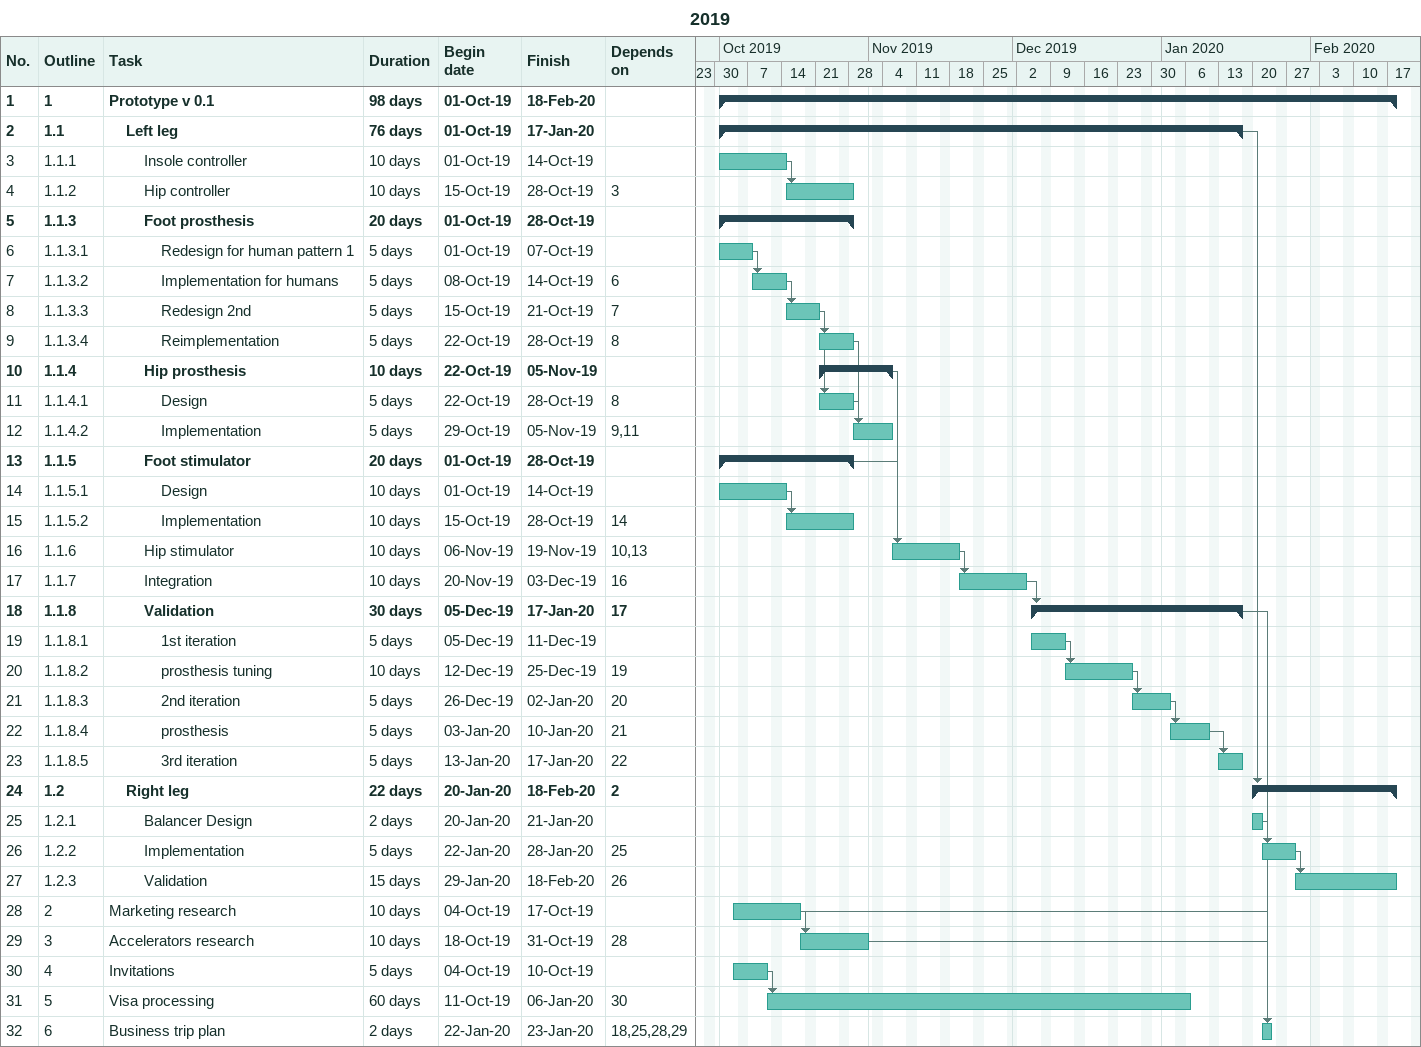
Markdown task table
2019

| ID | WBS | Task | Duration | Start | Finish | Predecessors |
|---|---|---|---|---|---|---|
| 1 | 1 | **Prototype v 0.1** | 98d | 2019-10-01 | 2020-02-18 |  |
| 2 | 1.1 | **Left leg** | 76d | 2019-10-01 | 2020-01-17 |  |
| 3 | 1.1.1 | Insole controller | 10d | 2019-10-01 | 2019-10-14 |  |
| 4 | 1.1.2 | Hip controller | 10d | 2019-10-15 | 2019-10-28 | 3 |
| 5 | 1.1.3 | **Foot prosthesis** | 20d | 2019-10-01 | 2019-10-28 |  |
| 6 | 1.1.3.1 | Redesign for human pattern 1 | 5d | 2019-10-01 | 2019-10-07 |  |
| 7 | 1.1.3.2 | Implementation for humans | 5d | 2019-10-08 | 2019-10-14 | 6 |
| 8 | 1.1.3.3 | Redesign 2nd | 5d | 2019-10-15 | 2019-10-21 | 7 |
| 9 | 1.1.3.4 | Reimplementation | 5d | 2019-10-22 | 2019-10-28 | 8 |
| 10 | 1.1.4 | **Hip prosthesis** | 10d | 2019-10-22 | 2019-11-05 |  |
| 11 | 1.1.4.1 | Design | 5d | 2019-10-22 | 2019-10-28 | 8 |
| 12 | 1.1.4.2 | Implementation | 5d | 2019-10-29 | 2019-11-05 | 9, 11 |
| 13 | 1.1.5 | **Foot stimulator** | 20d | 2019-10-01 | 2019-10-28 |  |
| 14 | 1.1.5.1 | Design | 10d | 2019-10-01 | 2019-10-14 |  |
| 15 | 1.1.5.2 | Implementation | 10d | 2019-10-15 | 2019-10-28 | 14 |
| 16 | 1.1.6 | Hip stimulator | 10d | 2019-11-06 | 2019-11-19 | 10, 13 |
| 17 | 1.1.7 | Integration | 10d | 2019-11-20 | 2019-12-03 | 16 |
| 18 | 1.1.8 | **Validation** | 30d | 2019-12-05 | 2020-01-17 | 17 |
| 19 | 1.1.8.1 | 1st iteration | 5d | 2019-12-05 | 2019-12-11 |  |
| 20 | 1.1.8.2 | prosthesis tuning | 10d | 2019-12-12 | 2019-12-25 | 19 |
| 21 | 1.1.8.3 | 2nd iteration | 5d | 2019-12-26 | 2020-01-02 | 20 |
| 22 | 1.1.8.4 | prosthesis | 5d | 2020-01-03 | 2020-01-10 | 21 |
| 23 | 1.1.8.5 | 3rd iteration | 5d | 2020-01-13 | 2020-01-17 | 22 |
| 24 | 1.2 | **Right leg** | 22d | 2020-01-20 | 2020-02-18 | 2 |
| 25 | 1.2.1 | Balancer Design | 2d | 2020-01-20 | 2020-01-21 |  |
| 26 | 1.2.2 | Implementation | 5d | 2020-01-22 | 2020-01-28 | 25 |
| 27 | 1.2.3 | Validation | 15d | 2020-01-29 | 2020-02-18 | 26 |
| 28 | 2 | Marketing research | 10d | 2019-10-04 | 2019-10-17 |  |
| 29 | 3 | Accelerators research | 10d | 2019-10-18 | 2019-10-31 | 28 |
| 30 | 4 | Invitations | 5d | 2019-10-04 | 2019-10-10 |  |
| 31 | 5 | Visa processing | 60d | 2019-10-11 | 2020-01-06 | 30 |
| 32 | 6 | Business trip plan | 2d | 2020-01-22 | 2020-01-23 | 18, 25, 28, 29 |
